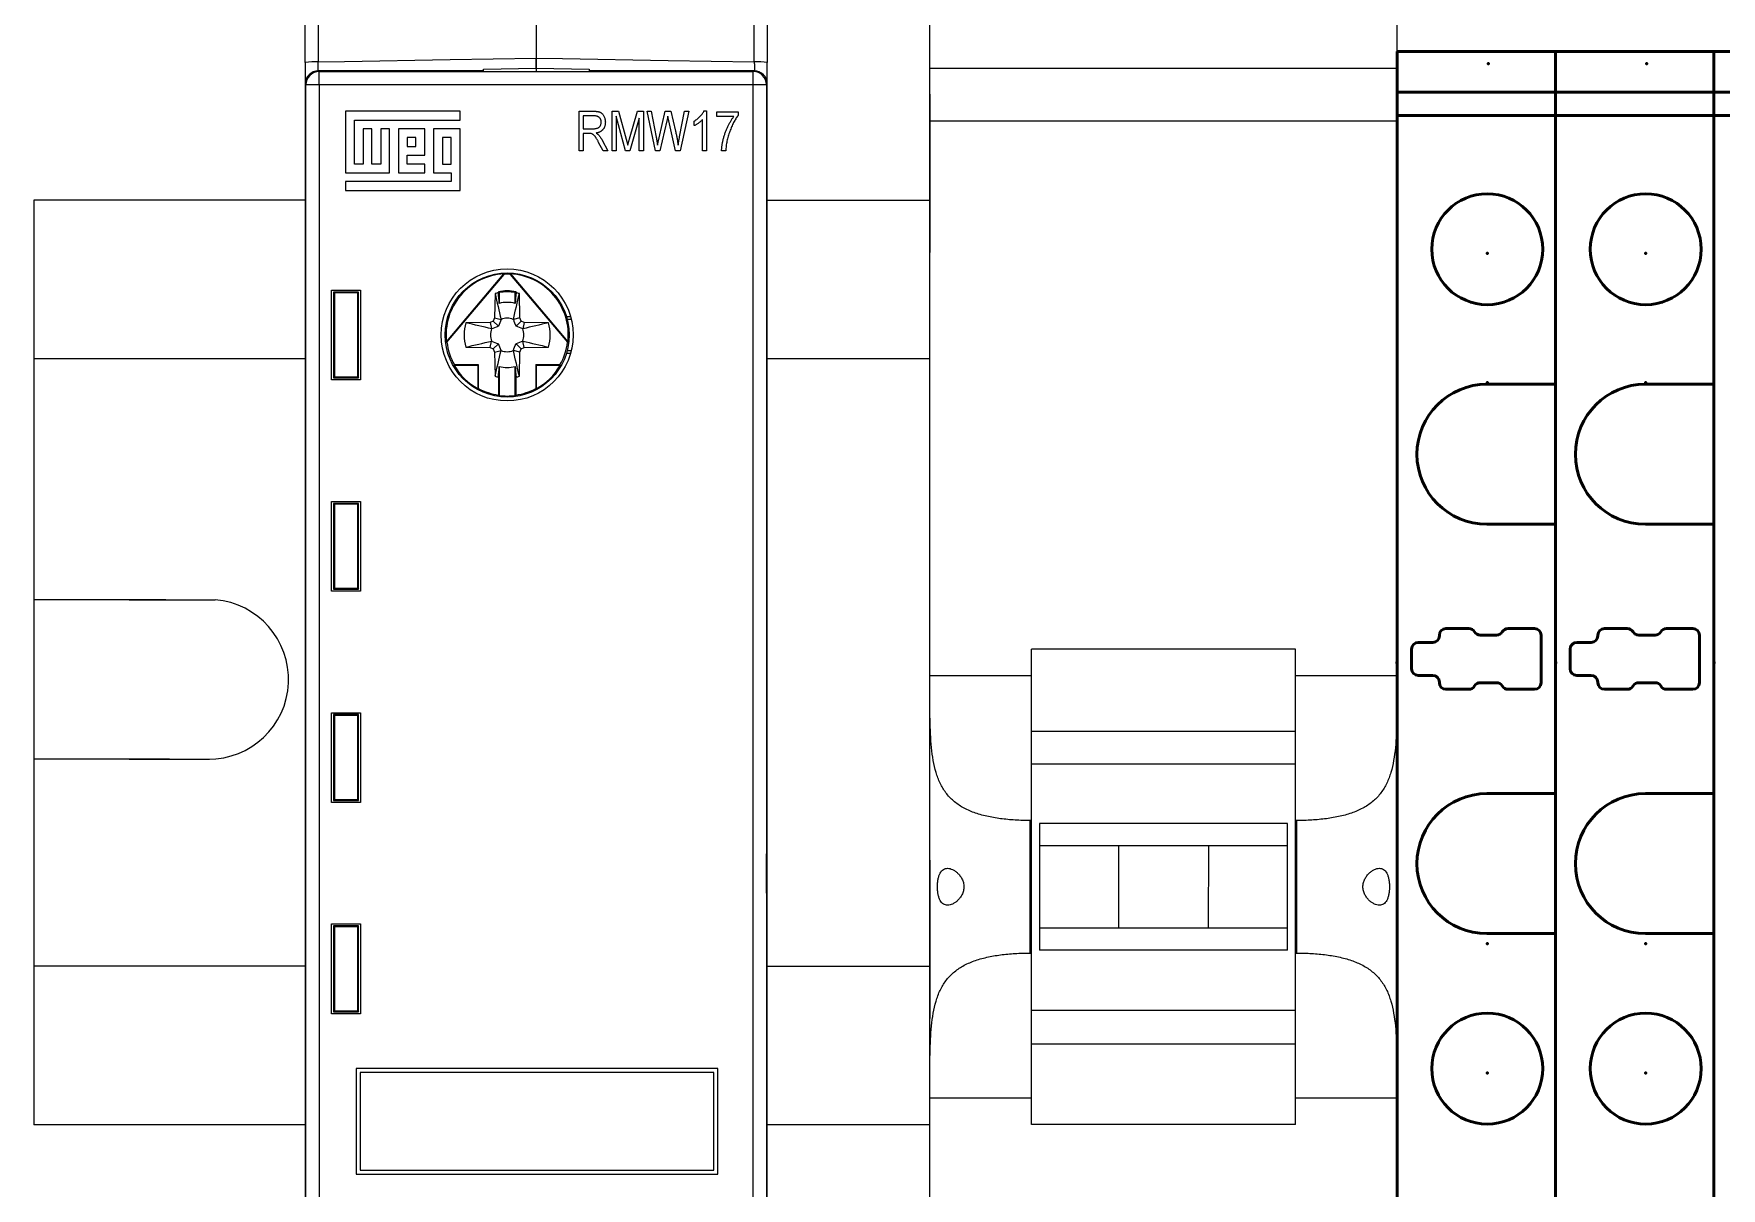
# Model space of a CAD drawing. Header units: millimetres. Extents: x -72 to 2978, y -1067 to 2817.
# Drawn here: x 1495.2 to 1559.1, y 153.9 to 197.6 of the extents above; entities that cross this region are included whole.
import ezdxf

# ---------------------------------------------------------------- set-up
doc = ezdxf.new("R2010")
doc.units = ezdxf.units.MM
doc.layers.add('2d ConnectionPoints', color=7, linetype='Continuous', lineweight=50)
doc.layers.add('AM_0', color=7, linetype='Continuous', lineweight=50)

msp = doc.modelspace()

# ---------------------------------------------------------------- linework, layer by layer
at = {"color": 7, "linetype": 'Continuous'}
for p, q in [((1529.1, 133.295), (1529.1, 214.295)), ((1546.8, 133.295), (1546.8, 214.295)), ((1529.1, 196.295), (1546.8, 196.295)), ((1546.8, 194.295), (1529.1, 194.295)), ((1532.95, 156.304), (1532.95, 174.304)), ((1542.95, 174.304), (1532.95, 174.304)), ((1542.95, 156.304), (1542.95, 174.304)), ((1529.1, 173.308), (1532.95, 173.308)), ((1542.95, 173.308), (1546.8, 173.308)), ((1532.95, 171.192), (1542.95, 171.192)), ((1532.95, 169.962), (1542.95, 169.962)), ((1532.9, 162.795), (1532.9, 167.812)), ((1532.95, 167.812), (1532.9, 167.812)), ((1533.25, 167.7), (1533.25, 166.853)), ((1542.65, 167.7), (1533.25, 167.7)), ((1542.65, 166.853), (1542.65, 167.7)), ((1543, 167.812), (1542.95, 167.812)), ((1543, 162.795), (1543, 167.812)), ((1533.25, 166.852), (1533.25, 162.907)), ((1534.45, 166.852), (1533.25, 166.852)), ((1539.65, 166.852), (1534.45, 166.852)), ((1536.25, 166.852), (1536.251, 163.753)), ((1539.65, 166.852), (1539.649, 163.753)), ((1542.65, 166.852), (1539.65, 166.852)), ((1542.65, 162.907), (1542.65, 166.852)), ((1533.25, 163.753), (1542.65, 163.753)), ((1532.9, 162.795), (1532.95, 162.795)), ((1542.65, 162.907), (1533.25, 162.907)), ((1542.95, 162.795), (1543, 162.795)), ((1542.95, 160.624), (1532.95, 160.624)), ((1532.95, 159.358), (1542.95, 159.358)), ((1532.95, 157.3), (1529.1, 157.3)), ((1546.8, 157.3), (1542.95, 157.3)), ((1542.95, 156.304), (1532.95, 156.304))]:
    msp.add_line(p, q, dxfattribs=at)
at = {"color": 7, "linetype": 'Continuous', "lineweight": 15}
for p, q in [((1505.446, 196.514), (1505.446, 204.244)), ((1505.937, 204.268), (1505.937, 196.532)), ((1522.455, 196.532), (1522.455, 204.268)), ((1522.946, 204.244), (1522.946, 196.514)), ((1514.196, 198.499), (1514.196, 196.676)), ((1512.196, 196.26), (1514.196, 196.295)), ((1512.196, 196.174), (1512.196, 196.26)), ((1514.196, 196.295), (1514.196, 196.174)), ((1514.196, 196.295), (1516.196, 196.26)), ((1516.196, 196.26), (1516.196, 196.174)), ((1505.475, 195.665), (1505.446, 195.695)), ((1505.446, 195.695), (1505.446, 151.894)), ((1505.975, 195.665), (1505.475, 195.665)), ((1505.475, 151.924), (1505.475, 195.665)), ((1505.946, 196.195), (1505.975, 196.165)), ((1512.196, 196.195), (1505.946, 196.195)), ((1505.975, 195.665), (1505.975, 196.165)), ((1505.975, 196.165), (1522.417, 196.165)), ((1522.417, 195.665), (1505.975, 195.665)), ((1505.975, 195.665), (1505.975, 151.924)), ((1511.99, 196.184), (1511.99, 196.174)), ((1512.196, 196.184), (1511.99, 196.184)), ((1511.99, 196.174), (1511.99, 196.184)), ((1511.99, 196.174), (1516.402, 196.174)), ((1522.446, 196.195), (1516.196, 196.195)), ((1516.402, 196.184), (1516.196, 196.184)), ((1516.402, 196.174), (1516.402, 196.184)), ((1516.402, 196.174), (1516.402, 196.184)), ((1522.417, 196.165), (1522.446, 196.195)), ((1522.417, 195.665), (1522.417, 196.165)), ((1522.417, 151.924), (1522.417, 195.665)), ((1522.917, 195.665), (1522.417, 195.665)), ((1522.946, 195.695), (1522.917, 195.665)), ((1522.917, 195.665), (1522.917, 151.924)), ((1522.946, 151.894), (1522.946, 195.695)), ((1505.446, 195.55), (1505.446, 152.039)), ((1522.946, 152.039), (1522.946, 195.55)), ((1511.309, 194.665), (1506.975, 194.665)), ((1506.975, 194.665), (1506.975, 192.332)), ((1507.309, 194.332), (1511.309, 194.332)), ((1507.309, 192.665), (1507.309, 194.332)), ((1511.309, 194.332), (1511.309, 194.665)), ((1515.819, 193.165), (1515.819, 194.665)), ((1515.819, 194.665), (1516.37, 194.665)), ((1515.975, 194.49), (1515.975, 194.003)), ((1516.381, 194.49), (1515.975, 194.49)), ((1517.066, 194.665), (1517.31, 194.665)), ((1517.066, 193.165), (1517.066, 194.665)), ((1517.222, 194.474), (1517.222, 193.165)), ((1517.579, 193.165), (1517.222, 194.474)), ((1517.31, 194.665), (1517.602, 193.603)), ((1517.728, 193.621), (1518.034, 194.665)), ((1518.099, 194.403), (1517.738, 193.165)), ((1518.034, 194.665), (1518.254, 194.665)), ((1518.099, 193.165), (1518.099, 194.403)), ((1518.254, 194.665), (1518.254, 193.165)), ((1518.71, 193.165), (1518.397, 194.665)), ((1518.397, 194.665), (1518.555, 194.665)), ((1518.555, 194.665), (1518.739, 193.682)), ((1518.846, 193.652), (1519.082, 194.665)), ((1519.144, 194.308), (1518.881, 193.165)), ((1519.082, 194.665), (1519.299, 194.665)), ((1519.218, 194.308), (1519.18, 194.484)), ((1519.476, 193.165), (1519.218, 194.308)), ((1519.299, 194.665), (1519.474, 193.906)), ((1519.627, 193.701), (1519.812, 194.665)), ((1519.97, 194.665), (1519.648, 193.165)), ((1519.812, 194.665), (1519.97, 194.665)), ((1520.183, 194.12), (1520.183, 194.295)), ((1520.495, 193.165), (1520.495, 194.353)), ((1520.549, 194.685), (1520.65, 194.685)), ((1520.65, 194.685), (1520.65, 193.165)), ((1521.04, 194.47), (1521.04, 194.646)), ((1521.04, 194.646), (1521.839, 194.646)), ((1521.683, 194.47), (1521.04, 194.47)), ((1521.839, 194.646), (1521.839, 194.502)), ((1507.975, 193.999), (1507.642, 193.999)), ((1507.642, 193.999), (1507.642, 192.665)), ((1507.975, 192.665), (1507.975, 193.999)), ((1508.309, 193.999), (1508.309, 192.665)), ((1508.642, 193.999), (1508.309, 193.999)), ((1508.642, 192.332), (1508.642, 193.999)), ((1508.975, 193.999), (1508.975, 192.332)), ((1509.975, 193.999), (1508.975, 193.999)), ((1509.309, 193.665), (1509.309, 193.332)), ((1509.642, 193.665), (1509.309, 193.665)), ((1509.642, 193.332), (1509.642, 193.665)), ((1509.975, 192.999), (1509.975, 193.999)), ((1510.309, 193.999), (1510.309, 192.332)), ((1511.309, 193.999), (1510.309, 193.999)), ((1510.975, 193.665), (1510.642, 193.665)), ((1510.642, 193.665), (1510.642, 192.665)), ((1510.975, 192.665), (1510.975, 193.665)), ((1511.309, 191.665), (1511.309, 193.999)), ((1515.975, 194.003), (1516.341, 194.003)), ((1516.174, 193.828), (1515.975, 193.828)), ((1515.975, 193.828), (1515.975, 193.165)), ((1518.79, 193.375), (1518.846, 193.652)), ((1509.309, 193.332), (1509.642, 193.332)), ((1515.975, 193.165), (1515.819, 193.165)), ((1516.733, 193.165), (1516.56, 193.486)), ((1516.691, 193.575), (1516.91, 193.165)), ((1516.91, 193.165), (1516.733, 193.165)), ((1517.222, 193.165), (1517.066, 193.165)), ((1517.738, 193.165), (1517.579, 193.165)), ((1517.602, 193.603), (1517.66, 193.381)), ((1518.254, 193.165), (1518.099, 193.165)), ((1518.881, 193.165), (1518.71, 193.165)), ((1519.648, 193.165), (1519.476, 193.165)), ((1520.65, 193.165), (1520.495, 193.165)), ((1521.371, 193.165), (1521.215, 193.165)), ((1507.642, 192.665), (1507.309, 192.665)), ((1508.309, 192.665), (1507.975, 192.665)), ((1509.309, 192.665), (1509.309, 192.999)), ((1509.309, 192.999), (1509.975, 192.999)), ((1509.975, 192.665), (1509.309, 192.665)), ((1509.975, 192.332), (1509.975, 192.665)), ((1510.642, 192.665), (1510.975, 192.665)), ((1506.975, 192.332), (1508.642, 192.332)), ((1506.975, 191.999), (1506.975, 191.665)), ((1510.975, 191.999), (1506.975, 191.999)), ((1508.975, 192.332), (1509.975, 192.332)), ((1510.309, 192.332), (1510.975, 192.332)), ((1510.975, 192.332), (1510.975, 191.999)), ((1506.975, 191.665), (1511.309, 191.665)), ((1506.446, 187.895), (1507.546, 187.895)), ((1506.446, 184.495), (1506.446, 187.895)), ((1507.546, 187.895), (1507.546, 184.495)), ((1510.796, 185.933), (1512.972, 188.506)), ((1510.814, 185.927), (1512.98, 188.489)), ((1512.98, 188.489), (1512.972, 188.506)), ((1513.22, 188.506), (1513.212, 188.489)), ((1513.212, 188.489), (1515.378, 185.927)), ((1513.22, 188.506), (1515.396, 185.933)), ((1506.556, 187.785), (1506.521, 187.82)), ((1506.521, 187.82), (1506.521, 184.57)), ((1507.471, 187.82), (1506.521, 187.82)), ((1506.556, 187.785), (1506.556, 184.604)), ((1507.436, 187.785), (1506.556, 187.785)), ((1507.436, 187.785), (1507.471, 187.82)), ((1507.436, 184.604), (1507.436, 187.785)), ((1507.471, 184.57), (1507.471, 187.82)), ((1512.635, 187.76), (1512.619, 186.84)), ((1512.761, 187.828), (1512.761, 187.792)), ((1512.796, 187.799), (1512.796, 187.391)), ((1513.396, 187.391), (1513.396, 187.799)), ((1513.431, 187.792), (1513.431, 187.828)), ((1513.573, 186.84), (1513.557, 187.76)), ((1512.451, 186.672), (1511.53, 186.656)), ((1512.567, 186.723), (1512.451, 186.672)), ((1512.451, 186.672), (1512.505, 186.427)), ((1512.619, 186.84), (1512.567, 186.723)), ((1512.567, 186.723), (1512.761, 186.529)), ((1512.619, 186.84), (1512.863, 186.785)), ((1513.573, 186.84), (1513.329, 186.785)), ((1513.625, 186.723), (1513.431, 186.529)), ((1513.625, 186.723), (1513.573, 186.84)), ((1513.741, 186.672), (1513.625, 186.723)), ((1513.741, 186.672), (1513.687, 186.427)), ((1514.662, 186.656), (1513.741, 186.672)), ((1515.339, 186.895), (1515.496, 186.895)), ((1515.368, 186.795), (1515.523, 186.795)), ((1510.796, 185.933), (1510.814, 185.927)), ((1511.53, 185.733), (1512.451, 185.717)), ((1512.451, 185.717), (1512.505, 185.962)), ((1512.451, 185.717), (1512.567, 185.666)), ((1512.567, 185.666), (1512.761, 185.86)), ((1512.567, 185.666), (1512.619, 185.549)), ((1512.619, 185.549), (1512.863, 185.604)), ((1512.619, 185.549), (1512.635, 184.629)), ((1513.573, 185.549), (1513.329, 185.604)), ((1513.625, 185.666), (1513.431, 185.86)), ((1513.557, 184.629), (1513.573, 185.549)), ((1513.573, 185.549), (1513.625, 185.666)), ((1513.625, 185.666), (1513.741, 185.717)), ((1513.741, 185.717), (1513.687, 185.962)), ((1513.741, 185.717), (1514.662, 185.733)), ((1515.496, 185.495), (1515.339, 185.495)), ((1515.523, 185.595), (1515.368, 185.595)), ((1515.378, 185.927), (1515.396, 185.933)), ((1511.097, 185.062), (1511.087, 185.045)), ((1511.996, 185.045), (1511.087, 185.045)), ((1512.013, 185.062), (1511.097, 185.062)), ((1511.996, 185.045), (1512.013, 185.062)), ((1511.996, 184.157), (1511.996, 185.045)), ((1512.013, 184.168), (1512.013, 185.062)), ((1512.796, 184.998), (1512.796, 183.902)), ((1513.396, 183.902), (1513.396, 184.998)), ((1514.179, 185.062), (1514.179, 184.168)), ((1515.095, 185.062), (1514.179, 185.062)), ((1514.196, 185.045), (1514.179, 185.062)), ((1515.105, 185.045), (1514.196, 185.045)), ((1514.196, 185.045), (1514.196, 184.157)), ((1507.546, 184.495), (1506.446, 184.495)), ((1506.556, 184.604), (1506.521, 184.57)), ((1506.521, 184.57), (1507.471, 184.57)), ((1506.556, 184.604), (1507.436, 184.604)), ((1507.436, 184.604), (1507.471, 184.57)), ((1511.996, 184.157), (1512.013, 184.168)), ((1512.761, 184.597), (1512.761, 183.921)), ((1513.431, 183.921), (1513.431, 184.597)), ((1514.179, 184.168), (1514.196, 184.157)), ((1506.446, 179.895), (1507.546, 179.895)), ((1506.446, 176.495), (1506.446, 179.895)), ((1506.556, 179.785), (1506.521, 179.82)), ((1506.521, 179.82), (1506.521, 176.57)), ((1507.471, 179.82), (1506.521, 179.82)), ((1506.556, 179.785), (1506.556, 176.604)), ((1507.436, 179.785), (1506.556, 179.785)), ((1507.436, 179.785), (1507.471, 179.82)), ((1507.436, 176.604), (1507.436, 179.785)), ((1507.471, 176.57), (1507.471, 179.82)), ((1507.546, 179.895), (1507.546, 176.495)), ((1507.546, 176.495), (1506.446, 176.495)), ((1506.556, 176.604), (1506.521, 176.57)), ((1506.521, 176.57), (1507.471, 176.57)), ((1506.556, 176.604), (1507.436, 176.604)), ((1507.436, 176.604), (1507.471, 176.57)), ((1506.446, 168.495), (1506.446, 171.895)), ((1506.446, 171.895), (1507.546, 171.895)), ((1506.556, 171.785), (1506.521, 171.82)), ((1506.521, 171.82), (1506.521, 168.57)), ((1507.471, 171.82), (1506.521, 171.82)), ((1506.556, 171.785), (1506.556, 168.604)), ((1507.436, 171.785), (1506.556, 171.785)), ((1507.436, 171.785), (1507.471, 171.82)), ((1507.436, 168.604), (1507.436, 171.785)), ((1507.471, 168.57), (1507.471, 171.82)), ((1507.546, 171.895), (1507.546, 168.495)), ((1507.546, 168.495), (1506.446, 168.495)), ((1506.556, 168.604), (1506.521, 168.57)), ((1506.521, 168.57), (1507.471, 168.57)), ((1506.556, 168.604), (1507.436, 168.604)), ((1507.436, 168.604), (1507.471, 168.57)), ((1506.446, 163.895), (1507.546, 163.895)), ((1506.446, 160.495), (1506.446, 163.895)), ((1506.556, 163.785), (1506.521, 163.82)), ((1507.471, 163.82), (1506.521, 163.82)), ((1506.521, 163.82), (1506.521, 160.57)), ((1507.436, 163.785), (1506.556, 163.785)), ((1506.556, 163.785), (1506.556, 160.604)), ((1507.436, 163.785), (1507.471, 163.82)), ((1507.436, 160.604), (1507.436, 163.785)), ((1507.471, 160.57), (1507.471, 163.82)), ((1507.546, 163.895), (1507.546, 160.495)), ((1507.546, 160.495), (1506.446, 160.495)), ((1506.556, 160.604), (1506.521, 160.57)), ((1506.521, 160.57), (1507.471, 160.57)), ((1506.556, 160.604), (1507.436, 160.604)), ((1507.436, 160.604), (1507.471, 160.57)), ((1521.075, 158.424), (1507.375, 158.424)), ((1507.375, 158.424), (1507.375, 154.424)), ((1520.925, 158.274), (1507.525, 158.274)), ((1507.525, 158.274), (1507.525, 154.574)), ((1520.925, 154.574), (1520.925, 158.274)), ((1521.075, 154.424), (1521.075, 158.424)), ((1507.375, 154.424), (1521.075, 154.424)), ((1507.525, 154.574), (1520.925, 154.574))]:
    msp.add_line(p, q, dxfattribs=at)
for p, q in [((1522.946, 189.55), (1522.946, 195.55)), ((1529.1, 195.312), (1529.1, 189.312)), ((1546.8, 189.312), (1546.8, 195.312)), ((1498.775, 176.166), (1501.554, 176.166)), ((1505.446, 166.55), (1505.446, 160.55)), ((1522.946, 160.55), (1522.917, 166.55)), ((1529.1, 166.312), (1529.1, 160.312)), ((1546.8, 160.312), (1546.8, 166.312))]:
    msp.add_line(p, q)
at = {"color": 6}
for p, q in [((1505.446, 191.295), (1495.166, 191.295)), ((1495.166, 191.295), (1495.166, 185.295)), ((1505.446, 185.295), (1495.166, 185.295)), ((1495.166, 185.295), (1495.166, 156.295)), ((1505.446, 162.295), (1495.166, 162.295)), ((1505.446, 156.295), (1495.166, 156.295))]:
    msp.add_line(p, q, dxfattribs=at)
at = {"color": 6, "linetype": 'ByBlock'}
for p, q in [((1522.946, 191.295), (1529.1, 191.295)), ((1529.1, 185.295), (1522.946, 185.295)), ((1500.164, 176.166), (1495.166, 176.166)), ((1500.164, 176.166), (1502.038, 176.166)), ((1500.301, 170.134), (1495.166, 170.134)), ((1498.775, 170.134), (1501.827, 170.134)), ((1522.946, 162.295), (1529.1, 162.295)), ((1529.1, 156.295), (1522.946, 156.295))]:
    msp.add_line(p, q, dxfattribs=at)
at = {"color": 7, "linetype": 'Continuous', "lineweight": 15, "flags": 128}
for points in [[(1505.937, 196.532), (1506.937, 196.55), (1510.936, 196.62), (1514.196, 196.676)], [(1514.196, 196.676), (1515.196, 196.659), (1519.195, 196.589), (1522.455, 196.532)], [(1515.105, 185.045), (1515.1, 185.053), (1515.095, 185.062)]]:
    msp.add_lwpolyline(points, dxfattribs=at)
at = {"color": 7, "linetype": 'Continuous', "lineweight": 15}
for radius in [2.5, 2.35]:
    msp.add_circle((1513.096, 186.195), radius, dxfattribs=at)
for centre, radius, start, end in [((1505.816, 193.11), 3.424, 87.97126, 96.20345), ((1522.576, 193.11), 3.424, 83.79655, 92.02874), ((1505.975, 195.665), 0.5, 90.00172, 179.99838), ((1522.417, 195.665), 0.5, 0.00162, 89.99828), ((1513.096, 186.195), 2.315, 93.07453, 186.49359), ((1513.096, 186.195), 2.298, 87.11313, 92.88687), ((1513.096, 186.195), 2.315, 353.50641, 86.92547), ((1513.096, 186.195), 1.632, 101.84152, 106.41183), ((1513.096, 186.195), 1.667, 78.41006, 101.58994), ((1513.096, 186.195), 1.632, 79.40852, 100.59148), ((1513.096, 186.195), 1.233, 75.92155, 104.07845), ((1513.096, 186.195), 1.632, 73.58817, 78.15848), ((1513.096, 186.195), 1.632, 163.58817, 196.41183), ((1513.096, 186.195), 0.635, 68.51641, 111.48359), ((1513.096, 186.195), 1.632, 343.58817, 16.41183), ((1513.096, 186.195), 0.635, 158.51641, 201.48359), ((1513.096, 186.195), 0.635, 338.51641, 21.48359), ((1513.096, 186.195), 2.298, 186.68126, 209.53254), ((1513.096, 186.195), 0.635, 248.51641, 291.48359), ((1513.096, 186.195), 2.298, 330.46746, 353.31874), ((1513.096, 186.195), 2.315, 209.78462, 241.6313), ((1513.096, 186.195), 1.233, 255.92155, 284.07845), ((1513.096, 186.195), 2.315, 298.3687, 330.21538), ((1513.096, 186.195), 2.298, 241.89062, 261.61807), ((1513.096, 186.195), 1.632, 253.58817, 258.15848), ((1513.096, 186.195), 1.632, 281.84152, 286.41183), ((1513.096, 186.195), 2.298, 278.38193, 298.10938), ((1513.096, 186.195), 2.312, 262.5431, 277.4569)]:
    msp.add_arc(centre, radius, start, end, dxfattribs=at)
at = {"color": 6, "linetype": 'ByBlock'}
msp.add_arc((1501.796, 173.155), 3.021, 269.42772, 85.4019, dxfattribs=at)
at = {"color": 7, "linetype": 'Continuous', "lineweight": 15}
for centre, major_axis, ratio, start_param, end_param in [((1505.946, 195.694), (-0.354, 0.354), 0.999973, 5.497801, 7.06857), ((1522.446, 195.694), (0.354, 0.354), 0.999973, 5.497801, 7.06857), ((1514.253, 186.195), (2.894, 0), 0.916608, 4.17078, 4.184807), ((1511.939, 186.195), (2.894, 0), 0.916608, 5.239971, 5.253998)]:
    msp.add_ellipse(centre, major_axis=major_axis, ratio=ratio, start_param=start_param, end_param=end_param, dxfattribs=at)
for points, knots in [([(1505.446, 196.514), (1505.446, 196.453), (1505.446, 196.279), (1505.446, 196.014), (1505.446, 195.791), (1505.446, 195.718), (1505.446, 195.695)], [0, 0, 0, 0, 0.183153, 0.515053, 0.846973, 1, 1, 1, 1]), ([(1514.196, 196.676), (1514.196, 196.621), (1514.196, 196.509), (1514.196, 196.369), (1514.196, 196.31), (1514.196, 196.284)], [0, 0, 0, 0, 0.359008, 0.718015, 1, 1, 1, 1]), ([(1514.196, 196.284), (1514.196, 196.29), (1514.196, 196.323), (1514.196, 196.427), (1514.196, 196.559), (1514.196, 196.646), (1514.196, 196.676)], [0, 0, 0, 0, 0.087417, 0.44514, 0.802841, 1, 1, 1, 1]), ([(1522.946, 195.695), (1522.946, 195.757), (1522.946, 195.886), (1522.946, 196.18), (1522.946, 196.403), (1522.946, 196.514)], [0, 0, 0, 0, 0.322195, 0.661098, 1, 1, 1, 1]), ([(1516.37, 194.665), (1516.384, 194.665), (1516.411, 194.665), (1516.45, 194.663), (1516.486, 194.659), (1516.52, 194.655), (1516.55, 194.649), (1516.578, 194.642), (1516.603, 194.633), (1516.632, 194.62), (1516.666, 194.599), (1516.702, 194.567), (1516.733, 194.527), (1516.762, 194.481), (1516.785, 194.43), (1516.801, 194.374), (1516.811, 194.314), (1516.812, 194.273), (1516.813, 194.252)], [0, 0, 0, 0, 0.059861, 0.115867, 0.168079, 0.216582, 0.261137, 0.301832, 0.339688, 0.374291, 0.44084, 0.509232, 0.581286, 0.658766, 0.739724, 0.822665, 0.908999, 1, 1, 1, 1]), ([(1516.657, 194.251), (1516.657, 194.26), (1516.656, 194.278), (1516.653, 194.303), (1516.648, 194.328), (1516.64, 194.35), (1516.63, 194.372), (1516.619, 194.392), (1516.604, 194.409), (1516.588, 194.426), (1516.569, 194.441), (1516.549, 194.454), (1516.526, 194.465), (1516.501, 194.475), (1516.474, 194.481), (1516.445, 194.486), (1516.414, 194.489), (1516.392, 194.49), (1516.381, 194.49)], [0, 0, 0, 0, 0.065327, 0.127357, 0.18677, 0.244741, 0.300513, 0.356097, 0.411409, 0.467417, 0.524221, 0.583217, 0.643559, 0.706897, 0.774123, 0.84489, 0.920043, 1, 1, 1, 1]), ([(1519.18, 194.484), (1519.177, 194.468), (1519.171, 194.437), (1519.162, 194.392), (1519.153, 194.349), (1519.147, 194.322), (1519.144, 194.308)], [0, 0, 0, 0, 0.270605, 0.527888, 0.770564, 1, 1, 1, 1]), ([(1520.183, 194.295), (1520.204, 194.308), (1520.246, 194.333), (1520.304, 194.377), (1520.36, 194.424), (1520.41, 194.475), (1520.456, 194.527), (1520.494, 194.58), (1520.526, 194.632), (1520.542, 194.667), (1520.549, 194.685)], [0, 0, 0, 0, 0.135284, 0.26941, 0.402801, 0.536191, 0.665211, 0.785343, 0.896318, 1, 1, 1, 1]), ([(1520.495, 194.353), (1520.485, 194.342), (1520.465, 194.32), (1520.431, 194.287), (1520.392, 194.254), (1520.35, 194.221), (1520.307, 194.19), (1520.264, 194.163), (1520.223, 194.139), (1520.196, 194.126), (1520.183, 194.12)], [0, 0, 0, 0, 0.111569, 0.231228, 0.361627, 0.501035, 0.640157, 0.769329, 0.889276, 1, 1, 1, 1]), ([(1521.215, 193.165), (1521.216, 193.181), (1521.217, 193.214), (1521.221, 193.264), (1521.226, 193.316), (1521.233, 193.37), (1521.242, 193.426), (1521.253, 193.484), (1521.266, 193.544), (1521.285, 193.626), (1521.313, 193.729), (1521.353, 193.85), (1521.398, 193.968), (1521.449, 194.083), (1521.503, 194.191), (1521.561, 194.292), (1521.619, 194.386), (1521.662, 194.443), (1521.683, 194.47)], [0, 0, 0, 0, 0.034222, 0.069813, 0.107007, 0.145882, 0.186019, 0.227874, 0.271427, 0.316576, 0.408093, 0.498715, 0.588596, 0.678127, 0.765339, 0.847918, 0.925972, 1, 1, 1, 1]), ([(1521.839, 194.502), (1521.824, 194.482), (1521.794, 194.442), (1521.752, 194.378), (1521.711, 194.309), (1521.671, 194.236), (1521.632, 194.158), (1521.595, 194.076), (1521.56, 193.99), (1521.526, 193.9), (1521.494, 193.808), (1521.465, 193.716), (1521.441, 193.623), (1521.42, 193.531), (1521.402, 193.44), (1521.388, 193.348), (1521.378, 193.257), (1521.373, 193.196), (1521.371, 193.165)], [0, 0, 0, 0, 0.051765, 0.105365, 0.161209, 0.219212, 0.279359, 0.342018, 0.40698, 0.474589, 0.542816, 0.610255, 0.676789, 0.742504, 0.807531, 0.872125, 0.936173, 1, 1, 1, 1]), ([(1516.56, 193.486), (1516.552, 193.501), (1516.536, 193.53), (1516.513, 193.571), (1516.492, 193.608), (1516.473, 193.64), (1516.454, 193.669), (1516.438, 193.694), (1516.423, 193.714), (1516.405, 193.735), (1516.384, 193.757), (1516.359, 193.779), (1516.334, 193.796), (1516.309, 193.809), (1516.281, 193.817), (1516.25, 193.823), (1516.213, 193.827), (1516.188, 193.827), (1516.174, 193.828)], [0, 0, 0, 0, 0.092728, 0.177366, 0.254414, 0.323889, 0.385354, 0.438553, 0.484631, 0.522952, 0.588828, 0.648611, 0.702575, 0.751873, 0.802247, 0.860186, 0.925559, 1, 1, 1, 1]), ([(1516.341, 194.003), (1516.359, 194.003), (1516.395, 194.004), (1516.444, 194.008), (1516.486, 194.017), (1516.522, 194.029), (1516.552, 194.045), (1516.578, 194.064), (1516.602, 194.088), (1516.621, 194.115), (1516.638, 194.145), (1516.649, 194.179), (1516.656, 194.214), (1516.657, 194.238), (1516.657, 194.251)], [0, 0, 0, 0, 0.122755, 0.230056, 0.322791, 0.40207, 0.47475, 0.545845, 0.616658, 0.689747, 0.764806, 0.840517, 0.918295, 1, 1, 1, 1]), ([(1516.813, 194.252), (1516.812, 194.238), (1516.812, 194.21), (1516.808, 194.17), (1516.801, 194.132), (1516.791, 194.096), (1516.779, 194.062), (1516.763, 194.03), (1516.745, 194), (1516.723, 193.973), (1516.7, 193.947), (1516.673, 193.924), (1516.644, 193.903), (1516.613, 193.885), (1516.579, 193.869), (1516.542, 193.856), (1516.503, 193.845), (1516.476, 193.84), (1516.462, 193.837)], [0, 0, 0, 0, 0.070124, 0.136973, 0.201515, 0.263247, 0.323812, 0.382633, 0.440984, 0.498977, 0.557187, 0.615133, 0.67446, 0.734991, 0.797237, 0.861968, 0.929489, 1, 1, 1, 1]), ([(1516.462, 193.837), (1516.472, 193.832), (1516.492, 193.821), (1516.518, 193.803), (1516.541, 193.786), (1516.554, 193.773), (1516.56, 193.767)], [0, 0, 0, 0, 0.289711, 0.551497, 0.788143, 1, 1, 1, 1]), ([(1516.56, 193.767), (1516.572, 193.753), (1516.597, 193.723), (1516.63, 193.676), (1516.662, 193.627), (1516.681, 193.593), (1516.691, 193.575)], [0, 0, 0, 0, 0.245563, 0.493888, 0.744613, 1, 1, 1, 1]), ([(1518.739, 193.682), (1518.748, 193.631), (1518.767, 193.529), (1518.782, 193.426), (1518.79, 193.375)], [0, 0, 0, 0, 0.497105, 1, 1, 1, 1]), ([(1519.474, 193.906), (1519.484, 193.86), (1519.504, 193.77), (1519.53, 193.636), (1519.552, 193.505), (1519.564, 193.418), (1519.569, 193.375)], [0, 0, 0, 0, 0.260311, 0.513506, 0.759855, 1, 1, 1, 1]), ([(1519.569, 193.375), (1519.573, 193.4), (1519.582, 193.452), (1519.595, 193.531), (1519.611, 193.615), (1519.622, 193.672), (1519.627, 193.701)], [0, 0, 0, 0, 0.229818, 0.473981, 0.729798, 1, 1, 1, 1]), ([(1517.66, 193.381), (1517.662, 193.388), (1517.666, 193.404), (1517.673, 193.428), (1517.681, 193.454), (1517.688, 193.483), (1517.697, 193.515), (1517.707, 193.548), (1517.717, 193.584), (1517.724, 193.609), (1517.728, 193.621)], [0, 0, 0, 0, 0.090712, 0.190611, 0.302053, 0.422037, 0.551217, 0.690772, 0.840366, 1, 1, 1, 1])]:
    msp.add_open_spline(points, degree=3, knots=knots, dxfattribs=at)
at = {"color": 102, "linetype": 'Continuous', "lineweight": 15}
for points, knots in [([(1505.934, 196.191), (1505.934, 196.221), (1505.934, 196.291), (1505.935, 196.415), (1505.937, 196.502), (1505.937, 196.532)], [0, 0, 0, 0, 0.325567, 0.760139, 1, 1, 1, 1]), ([(1522.455, 196.532), (1522.456, 196.477), (1522.457, 196.366), (1522.458, 196.248), (1522.458, 196.204), (1522.458, 196.195)], [0, 0, 0, 0, 0.440566, 0.881035, 1, 1, 1, 1])]:
    msp.add_open_spline(points, degree=3, knots=knots, dxfattribs=at)
at = {"color": 7, "linetype": 'Continuous', "lineweight": 15}
for points in [[(1512.635, 187.76), (1512.711, 187.436), (1512.787, 187.112), (1512.863, 186.785)], [(1512.761, 187.828), (1512.773, 187.818), (1512.784, 187.809), (1512.796, 187.799)], [(1512.796, 187.391), (1512.784, 187.525), (1512.773, 187.658), (1512.761, 187.792)], [(1513.329, 186.785), (1513.405, 187.112), (1513.481, 187.436), (1513.557, 187.76)], [(1513.431, 187.828), (1513.419, 187.818), (1513.408, 187.809), (1513.396, 187.799)], [(1513.431, 187.792), (1513.419, 187.658), (1513.408, 187.525), (1513.396, 187.391)], [(1512.505, 186.427), (1512.178, 186.503), (1511.855, 186.579), (1511.53, 186.656)], [(1512.863, 186.785), (1512.831, 186.702), (1512.798, 186.618), (1512.761, 186.529)], [(1513.329, 186.785), (1513.361, 186.702), (1513.394, 186.618), (1513.431, 186.529)], [(1514.662, 186.656), (1514.337, 186.579), (1514.014, 186.503), (1513.687, 186.427)], [(1512.505, 186.427), (1512.588, 186.459), (1512.672, 186.493), (1512.761, 186.529)], [(1513.687, 186.427), (1513.604, 186.459), (1513.52, 186.493), (1513.431, 186.529)], [(1511.53, 185.733), (1511.855, 185.81), (1512.178, 185.886), (1512.505, 185.962)], [(1512.505, 185.962), (1512.588, 185.93), (1512.672, 185.896), (1512.761, 185.86)], [(1512.635, 184.629), (1512.711, 184.953), (1512.787, 185.277), (1512.863, 185.604)], [(1512.863, 185.604), (1512.831, 185.687), (1512.798, 185.771), (1512.761, 185.86)], [(1513.329, 185.604), (1513.361, 185.687), (1513.394, 185.771), (1513.431, 185.86)], [(1513.557, 184.629), (1513.481, 184.953), (1513.405, 185.277), (1513.329, 185.604)], [(1513.687, 185.962), (1513.604, 185.93), (1513.52, 185.896), (1513.431, 185.86)], [(1513.687, 185.962), (1514.014, 185.886), (1514.337, 185.81), (1514.662, 185.733)], [(1512.761, 184.597), (1512.773, 184.731), (1512.784, 184.864), (1512.796, 184.998)], [(1513.396, 184.998), (1513.408, 184.864), (1513.419, 184.731), (1513.431, 184.597)]]:
    msp.add_open_spline(points, degree=3, dxfattribs=at)
at = {"color": 7, "linetype": 'Continuous'}
for points, knots in [([(1532.9, 167.812), (1532.71, 167.812), (1532.336, 167.823), (1531.786, 167.874), (1531.345, 167.949), (1531.012, 168.034), (1530.706, 168.133), (1530.356, 168.288), (1529.991, 168.54), (1529.699, 168.854), (1529.48, 169.224), (1529.325, 169.64), (1529.223, 170.095), (1529.16, 170.582), (1529.124, 171.095), (1529.107, 171.629), (1529.099, 172.369), (1529.1, 172.93), (1529.1, 173.308)], [0, 0, 0, 0, 0.07078, 0.139987, 0.206206, 0.237857, 0.26842, 0.326241, 0.380415, 0.432713, 0.485354, 0.540138, 0.598017, 0.659194, 0.723415, 0.790202, 0.858974, 1, 1, 1, 1]), ([(1546.8, 173.308), (1546.8, 172.93), (1546.801, 172.369), (1546.792, 171.629), (1546.775, 171.095), (1546.74, 170.582), (1546.676, 170.095), (1546.574, 169.64), (1546.42, 169.224), (1546.201, 168.854), (1545.908, 168.54), (1545.544, 168.288), (1545.194, 168.133), (1544.888, 168.034), (1544.555, 167.949), (1544.113, 167.874), (1543.564, 167.823), (1543.189, 167.812), (1543, 167.812)], [0, 0, 0, 0, 0.141026, 0.209798, 0.276585, 0.340806, 0.401983, 0.459862, 0.514646, 0.567287, 0.619585, 0.673759, 0.73158, 0.762143, 0.793794, 0.860013, 0.92922, 1, 1, 1, 1]), ([(1529.39, 165.304), (1529.39, 165.353), (1529.394, 165.448), (1529.413, 165.586), (1529.444, 165.71), (1529.488, 165.816), (1529.544, 165.901), (1529.612, 165.962), (1529.689, 165.997), (1529.744, 166.004), (1529.772, 166.004)], [0, 0, 0, 0, 0.166485, 0.32576, 0.471923, 0.601472, 0.714318, 0.814042, 0.906983, 1, 1, 1, 1]), ([(1529.772, 166.004), (1529.837, 166.004), (1529.94, 165.974), (1530.064, 165.901), (1530.159, 165.822), (1530.249, 165.724), (1530.326, 165.603), (1530.381, 165.461), (1530.395, 165.357), (1530.395, 165.304)], [0, 0, 0, 0, 0.192565, 0.303251, 0.423797, 0.554199, 0.694427, 0.843968, 1, 1, 1, 1]), ([(1545.505, 165.304), (1545.505, 165.357), (1545.518, 165.461), (1545.574, 165.603), (1545.651, 165.724), (1545.74, 165.822), (1545.836, 165.901), (1545.959, 165.974), (1546.062, 166.004), (1546.128, 166.004)], [0, 0, 0, 0, 0.15603, 0.305572, 0.4458, 0.576202, 0.696749, 0.807435, 1, 1, 1, 1]), ([(1546.128, 166.004), (1546.155, 166.004), (1546.21, 165.997), (1546.288, 165.962), (1546.356, 165.901), (1546.412, 165.816), (1546.455, 165.71), (1546.486, 165.586), (1546.505, 165.448), (1546.509, 165.353), (1546.509, 165.304)], [0, 0, 0, 0, 0.093016, 0.185958, 0.285682, 0.398528, 0.528077, 0.67424, 0.833516, 1, 1, 1, 1]), ([(1529.772, 164.604), (1529.744, 164.604), (1529.689, 164.611), (1529.612, 164.646), (1529.544, 164.706), (1529.488, 164.791), (1529.444, 164.897), (1529.413, 165.021), (1529.394, 165.159), (1529.39, 165.255), (1529.39, 165.304)], [0, 0, 0, 0, 0.093017, 0.185958, 0.285682, 0.398528, 0.528077, 0.67424, 0.833516, 1, 1, 1, 1]), ([(1530.395, 165.304), (1530.395, 165.251), (1530.381, 165.147), (1530.326, 165.005), (1530.249, 164.884), (1530.159, 164.785), (1530.064, 164.707), (1529.94, 164.634), (1529.837, 164.604), (1529.772, 164.604)], [0, 0, 0, 0, 0.15603, 0.305572, 0.4458, 0.576202, 0.696749, 0.807435, 1, 1, 1, 1]), ([(1546.128, 164.604), (1546.062, 164.604), (1545.959, 164.634), (1545.836, 164.707), (1545.74, 164.785), (1545.651, 164.884), (1545.574, 165.005), (1545.518, 165.147), (1545.505, 165.251), (1545.505, 165.304)], [0, 0, 0, 0, 0.192565, 0.303251, 0.423797, 0.554199, 0.694427, 0.843968, 1, 1, 1, 1]), ([(1546.509, 165.304), (1546.509, 165.255), (1546.505, 165.159), (1546.486, 165.021), (1546.455, 164.897), (1546.412, 164.791), (1546.356, 164.706), (1546.288, 164.646), (1546.21, 164.611), (1546.155, 164.604), (1546.128, 164.604)], [0, 0, 0, 0, 0.166485, 0.32576, 0.471923, 0.601472, 0.714318, 0.814042, 0.906983, 1, 1, 1, 1]), ([(1529.1, 157.3), (1529.1, 157.677), (1529.099, 158.238), (1529.107, 158.978), (1529.124, 159.513), (1529.16, 160.026), (1529.223, 160.512), (1529.325, 160.967), (1529.48, 161.383), (1529.699, 161.754), (1529.991, 162.068), (1530.356, 162.319), (1530.706, 162.474), (1531.012, 162.573), (1531.345, 162.658), (1531.786, 162.734), (1532.336, 162.784), (1532.71, 162.795), (1532.9, 162.795)], [0, 0, 0, 0, 0.141026, 0.209798, 0.276585, 0.340806, 0.401983, 0.459862, 0.514646, 0.567287, 0.619585, 0.673759, 0.73158, 0.762143, 0.793794, 0.860013, 0.92922, 1, 1, 1, 1]), ([(1543, 162.795), (1543.189, 162.795), (1543.564, 162.784), (1544.113, 162.734), (1544.555, 162.658), (1544.888, 162.573), (1545.194, 162.474), (1545.544, 162.319), (1545.908, 162.068), (1546.201, 161.754), (1546.42, 161.383), (1546.574, 160.967), (1546.676, 160.512), (1546.74, 160.026), (1546.775, 159.513), (1546.792, 158.978), (1546.801, 158.238), (1546.8, 157.677), (1546.8, 157.3)], [0, 0, 0, 0, 0.07078, 0.139987, 0.206206, 0.237857, 0.26842, 0.326241, 0.380415, 0.432713, 0.485354, 0.540138, 0.598017, 0.659194, 0.723415, 0.790202, 0.858974, 1, 1, 1, 1])]:
    msp.add_open_spline(points, degree=3, knots=knots, dxfattribs=at)
at = {"layer": '2d ConnectionPoints'}
for p in [(1550.253, 196.464), (1550.253, 196.464), (1556.253, 196.464), (1556.253, 196.464), (1550.213, 189.281), (1550.213, 189.281), (1556.213, 189.281), (1556.213, 189.281), (1550.213, 184.391), (1556.213, 184.391), (1546.8, 173.795), (1546.8, 173.795), (1546.8, 173.77), (1546.8, 173.77), (1552.8, 173.795), (1552.8, 173.795), (1552.8, 173.795), (1552.8, 173.795), (1552.8, 173.77), (1552.8, 173.77), (1552.8, 173.77), (1552.8, 173.77), (1558.8, 173.795), (1558.8, 173.795), (1558.8, 173.795), (1558.8, 173.795), (1558.8, 173.77), (1558.8, 173.77), (1558.8, 173.77), (1558.8, 173.77), (1550.213, 163.149), (1556.213, 163.149), (1550.213, 158.259), (1550.213, 158.259), (1556.213, 158.259), (1556.213, 158.259)]:
    msp.add_point(p, dxfattribs=at)
at = {"layer": 'AM_0'}
for p, q in [((1546.8, 196.921), (1546.8, 150.938)), ((1552.8, 196.921), (1546.8, 196.921)), ((1546.8, 196.921), (1546.8, 150.938)), ((1552.8, 196.921), (1552.8, 150.938)), ((1558.8, 196.921), (1552.8, 196.921)), ((1552.8, 196.921), (1552.8, 150.938)), ((1552.8, 196.921), (1552.8, 150.938)), ((1552.8, 196.921), (1552.8, 150.938)), ((1558.8, 196.921), (1558.8, 150.938)), ((1564.8, 196.921), (1558.8, 196.921)), ((1558.8, 196.921), (1558.8, 150.938)), ((1558.8, 196.921), (1558.8, 150.938)), ((1558.8, 196.921), (1558.8, 150.938)), ((1552.8, 195.384), (1546.8, 195.384)), ((1558.8, 195.384), (1552.8, 195.384)), ((1564.8, 195.384), (1558.8, 195.384)), ((1552.8, 194.502), (1546.8, 194.502)), ((1558.8, 194.502), (1552.8, 194.502)), ((1564.8, 194.502), (1558.8, 194.502)), ((1552.8, 184.33), (1550.2, 184.33)), ((1558.8, 184.33), (1556.2, 184.33)), ((1552.8, 179.03), (1550.2, 179.03)), ((1558.8, 179.03), (1556.2, 179.03)), ((1548.15, 174.555), (1547.6, 174.555)), ((1548.4, 174.83), (1548.4, 174.805)), ((1549.517, 175.08), (1548.65, 175.08)), ((1550.567, 174.83), (1549.95, 174.83)), ((1552, 175.08), (1551, 175.08)), ((1552.25, 173.03), (1552.25, 174.83)), ((1554.15, 174.555), (1553.6, 174.555)), ((1554.4, 174.83), (1554.4, 174.805)), ((1555.517, 175.08), (1554.65, 175.08)), ((1556.567, 174.83), (1555.95, 174.83)), ((1558, 175.08), (1557, 175.08)), ((1558.25, 173.03), (1558.25, 174.83)), ((1547.35, 173.555), (1547.35, 174.305)), ((1553.35, 173.555), (1553.35, 174.305)), ((1548.15, 173.305), (1547.6, 173.305)), ((1554.15, 173.305), (1553.6, 173.305)), ((1548.4, 173.03), (1548.4, 173.055)), ((1549.517, 172.78), (1548.65, 172.78)), ((1550.567, 173.03), (1549.95, 173.03)), ((1552, 172.78), (1551, 172.78)), ((1554.4, 173.03), (1554.4, 173.055)), ((1555.517, 172.78), (1554.65, 172.78)), ((1556.567, 173.03), (1555.95, 173.03)), ((1558, 172.78), (1557, 172.78)), ((1552.8, 168.83), (1550.2, 168.83)), ((1558.8, 168.83), (1556.2, 168.83)), ((1552.8, 163.53), (1550.2, 163.53)), ((1558.8, 163.53), (1556.2, 163.53))]:
    msp.add_line(p, q, dxfattribs=at)
for centre in [(1550.213, 189.441), (1556.213, 189.441), (1550.213, 158.419), (1556.213, 158.419)]:
    msp.add_circle(centre, 2.1, dxfattribs=at)
for centre, radius, start, end in [((1550.2, 181.68), 2.65, 90, 270), ((1556.2, 181.68), 2.65, 90, 270), ((1547.6, 174.305), 0.25, 90, 180), ((1548.15, 174.805), 0.25, 270, 0), ((1548.65, 174.83), 0.25, 90, 180), ((1549.517, 174.83), 0.25, 30, 90), ((1549.95, 175.08), 0.25, 210, 270), ((1550.567, 175.08), 0.25, 270, 330), ((1551, 174.83), 0.25, 90, 150), ((1552, 174.83), 0.25, 0, 90), ((1553.6, 174.305), 0.25, 90, 180), ((1554.15, 174.805), 0.25, 270, 0), ((1554.65, 174.83), 0.25, 90, 180), ((1555.517, 174.83), 0.25, 30, 90), ((1555.95, 175.08), 0.25, 210, 270), ((1556.567, 175.08), 0.25, 270, 330), ((1557, 174.83), 0.25, 90, 150), ((1558, 174.83), 0.25, 0, 90), ((1547.6, 173.555), 0.25, 180, 270), ((1548.15, 173.055), 0.25, 360, 90), ((1553.6, 173.555), 0.25, 180, 270), ((1554.15, 173.055), 0.25, 360, 90), ((1548.65, 173.03), 0.25, 180, 270), ((1549.517, 173.03), 0.25, 270, 330), ((1549.95, 172.78), 0.25, 90, 150), ((1550.567, 172.78), 0.25, 30, 90), ((1551, 173.03), 0.25, 210, 270), ((1552, 173.03), 0.25, 270, 360), ((1554.65, 173.03), 0.25, 180, 270), ((1555.517, 173.03), 0.25, 270, 330), ((1555.95, 172.78), 0.25, 90, 150), ((1556.567, 172.78), 0.25, 30, 90), ((1557, 173.03), 0.25, 210, 270), ((1558, 173.03), 0.25, 270, 360), ((1550.2, 166.18), 2.65, 90, 270), ((1556.2, 166.18), 2.65, 90, 270)]:
    msp.add_arc(centre, radius, start, end, dxfattribs=at)

doc.saveas('drawing.dxf')
